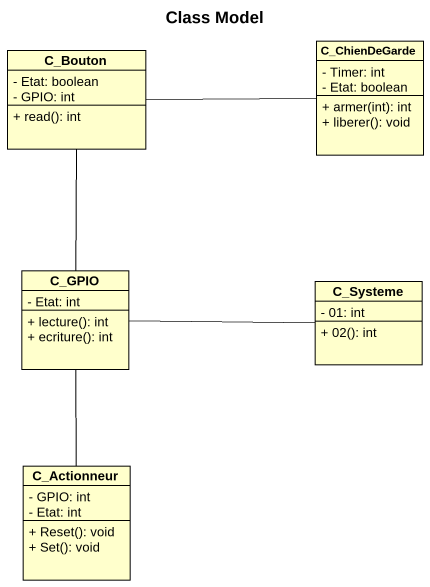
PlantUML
@startuml
title Class Model
hide circle
hide empty members
skinparam classAttributeIconSize 0
class C_Bouton {
  - Etat: boolean
  - GPIO: int
  + read(): int
}
class C_ChienDeGarde {
  - Timer: int
  - Etat: boolean
  + armer(int): int
  + liberer(): void
}
class C_GPIO {
  - Etat: int
  + lecture(): int
  + ecriture(): int
}
class C_Systeme {
  - 01: int
  + 02(): int
}
class C_Actionneur {
  - GPIO: int
  - Etat: int
  + Reset(): void
  + Set(): void
}
C_Bouton -right- C_ChienDeGarde
C_Bouton -- C_GPIO
C_GPIO -right- C_Systeme
C_Actionneur -up- C_GPIO
@enduml
